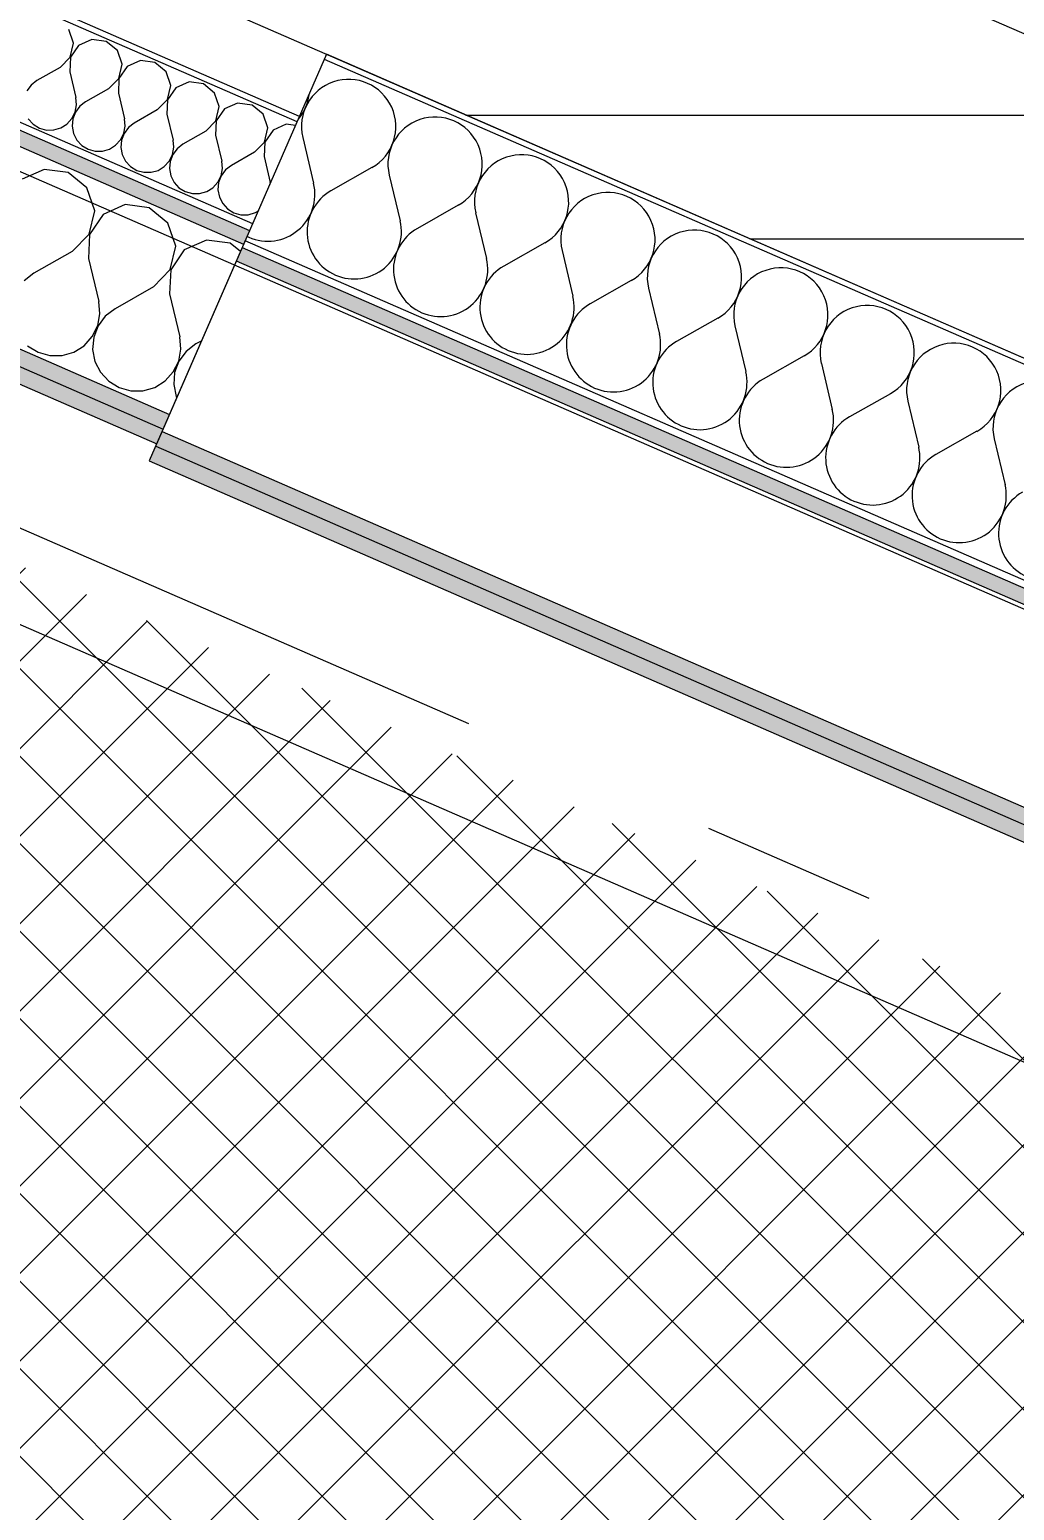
# Model space of a CAD drawing. Header units: millimetres. Extents: x -99530 to 1067232, y -97212 to 137997.
# Drawn here: x 55095 to 55890, y 872 to 2069 of the extents above; entities that cross this region are included whole.
import ezdxf
from ezdxf.enums import TextEntityAlignment as Align

# ---------------------------------------------------------------- set-up
doc = ezdxf.new("R2010")
doc.units = ezdxf.units.MM
doc.header["$MEASUREMENT"] = 0
doc.linetypes.add('Double Dashed', pattern=[1093.611073, 529.166651, -211.666656, 141.111112, -211.666656])
for name, color, linetype in [('A-15-MG_Structural_Grid', 7, 'Continuous'), ('New_A-05-M_Gross_Int_Siemens', 7, 'Continuous'), ('New_A-25-M_Wall_Ext', 7, 'Continuous'), ('New_A-95-D_Dim_Grid.Dim', 7, 'Continuous')]:
    doc.layers.add(name, color=color, linetype=linetype)
for name, color, linetype, lineweight, true_color in [('A-15-MG_Structural_Grid_Pen_No__163', 7, 'Continuous', 0, 0x750077), ('A-25-M_Wall_Int_Pen_No__102', 7, 'Continuous', 15, 0xcccccc), ('A-95-M-SFS_Edge_Pen_No__252', 7, 'Continuous', 13, 0xe8e8e8), ('New_A-05-M_Gross_Int_Siemens_Pen_No__74', 7, 'Continuous', 20, 0x606060), ('New_A-25-M_Wall_Ext_Pen_No__107', 7, 'Continuous', 15, 0xa6a6a6), ('New_A-25-M_Wall_Ext_Pen_No__147', 7, 'Continuous', 0, 0x606060)]:
    doc.layers.add(name, color=color, linetype=linetype, lineweight=lineweight, true_color=true_color)
for name, color, linetype, lineweight in [('New_A-20-M_Hard_Landscape-Phase 1_Pen_No__1', 7, 'Continuous', 13), ('New_A-25-M_Wall_Ext_Pen_No__1', 7, 'Continuous', 13), ('New_A-25-M_Wall_Ext_Pen_No__150', 7, 'Continuous', 0), ('New_A-95-D_Dim_Grid.Dim_Pen_No__4', 7, 'Continuous', 20), ('New_ArchiCAD Zone Stamps_Pen_No__9', 7, 'Continuous', 13)]:
    doc.layers.add(name, color=color, linetype=linetype, lineweight=lineweight)
doc.styles.add('GENERATED_STYLE_1', font='')
doc.styles.add('GENERATED_STYLE_3', font='')
doc.styles.add('GENERATED_STYLE_4', font='')
doc.styles.get('GENERATED_STYLE_1').set_extended_font_data('Arial', bold=True)
doc.styles.get('GENERATED_STYLE_3').set_extended_font_data('Arial')
doc.styles.get('GENERATED_STYLE_4').set_extended_font_data('Swis721 BT')
doc.dimstyles.new('GENERATED_STYLE__5', dxfattribs={"dimtxt": 300, "dimasz": 95, "dimexe": 0.18, "dimexo": 0, "dimgap": 0.09, "dimtad": 1, "dimdec": 0, "dimzin": 0, "dimdsep": 46, "dimtxsty": 'GENERATED_STYLE_4', "dimblk": 'ARROWHEAD_2', "dimblk1": 'ARROWHEAD_2', "dimblk2": 'ARROWHEAD_2', "dimcen": 0.09, "dimclrd": 7, "dimclre": 7, "dimclrt": 7, "dimadec": 0, "dimazin": 0, "dimtfac": 1, "dimtdec": 4, "dimtmove": 0, "dimatfit": 3, "dimfxl": 1, "dimtolj": 1, "dimtzin": 0, "dimarcsym": 0})
pattern_1 = [(0, (0, 0), (0, 173.2051), [0, -100]), (0, (50, 86.6), (0, 173.2051), [0, -100])]

# ---------------------------------------------------------------- blocks, each defined once
blk = doc.blocks.new('Workshop 2_INB 0210_17_1', base_point=(62408.5, -9082.5))
at = {"layer": 'New_A-05-M_Gross_Int_Siemens_Pen_No__74', "linetype": 'Continuous'}
blk.add_line((74280.3, -6780.9), (54090.4, 2022.8), dxfattribs=at)
at = {"layer": 'New_ArchiCAD Zone Stamps_Pen_No__9'}
for tag, height, style, p in [('ROOM_NAME', 250, 'GENERATED_STYLE_1', (61971.4, -7695.4)), ('zoneNameLine2', 250, 'GENERATED_STYLE_1', (61782.9, -8127.5)), ('ROOM_NUMBER', 200, 'GENERATED_STYLE_3', (61594.5, -8548.2)), ('measuredAreaCode', 200, 'GENERATED_STYLE_3', (61437.5, -8908.4)), ('DUMMY_649', 200, 'GENERATED_STYLE_3', (61744.9, -9042.4)), ('DUMMY_650', 200, 'GENERATED_STYLE_3', (62374.1, -9316.7)), ('DUMMY_651', 133.3, 'GENERATED_STYLE_3', (62653.4, -9423.3))]:
    blk.add_attdef(tag, text='', height=height, rotation=336.4404, dxfattribs=dict(at, style=style)).set_placement(p, align=Align.TOP_LEFT)
blk = doc.blocks.new('*X272')
at = {"layer": 'New_A-25-M_Wall_Ext_Pen_No__107', "linetype": 'Continuous'}
for p, q in [((55130.1, 2058.2), (55126.3, 2069.3)), ((55144.9, 2061.2), (55134.2, 2056.4)), ((55156.5, 2059.6), (55144.9, 2061.2)), ((55165.6, 2052.2), (55156.5, 2059.6)), ((55119.3, 2038.5), (55127.5, 2046.8)), ((55127.6, 2046.8), (55127.1, 2035.1)), ((55127.5, 2046.8), (55130.1, 2058.2)), ((55134.2, 2056.4), (55127.6, 2046.8)), ((55169.4, 2041.1), (55165.6, 2052.2)), ((55119.3, 2038.5), (55100.6, 2027.9)), ((55127.1, 2035.1), (55132, 2014.2)), ((55166.8, 2029.7), (55169.4, 2041.1)), ((55173.5, 2039.3), (55166.9, 2029.6)), ((55184.2, 2044.1), (55173.5, 2039.3)), ((55195.8, 2042.5), (55184.2, 2044.1)), ((55204.9, 2035.1), (55195.8, 2042.5)), ((55208.7, 2024), (55204.9, 2035.1)), ((55095.9, 2024.3), (55092.4, 2019.6)), ((55100.6, 2027.9), (55095.9, 2024.3)), ((55158.5, 2021.4), (55166.8, 2029.7)), ((55166.9, 2029.6), (55166.4, 2017.9)), ((55206, 2012.6), (55208.7, 2024)), ((55223.5, 2026.9), (55212.8, 2022.2)), ((55235.1, 2025.4), (55223.5, 2026.9)), ((55244.2, 2017.9), (55235.1, 2025.4)), ((55132.6, 2008.3), (55132, 2014.2)), ((55139.9, 2010.8), (55135.2, 2007.2)), ((55158.5, 2021.4), (55139.9, 2010.8)), ((55166.4, 2017.9), (55171.3, 1997.1)), ((55197.8, 2004.2), (55206, 2012.6)), ((55206.2, 2012.5), (55205.7, 2000.8)), ((55212.8, 2022.2), (55206.2, 2012.5)), ((55247.9, 2006.9), (55244.2, 2017.9)), ((55128.9, 1997.2), (55131.5, 2002.5)), ((55131.7, 2002.4), (55129.6, 1996.9)), ((55131.5, 2002.5), (55132.6, 2008.3)), ((55135.2, 2007.2), (55131.7, 2002.4)), ((55197.8, 2004.2), (55179.2, 1993.6)), ((55205.7, 2000.8), (55210.6, 1979.9)), ((55245.3, 1995.4), (55247.9, 2006.9)), ((55252.1, 2005), (55245.5, 1995.4)), ((55262.8, 2009.8), (55252.1, 2005)), ((55274.4, 2008.2), (55262.8, 2009.8)), ((55283.4, 2000.8), (55274.4, 2008.2)), ((55287.2, 1989.7), (55283.4, 2000.8)), ((55093.6, 1997.1), (55097.6, 1992.7)), ((55097.6, 1992.7), (55102.6, 1989.6)), ((55102.6, 1989.6), (55108.3, 1988)), ((55108.3, 1988), (55114.2, 1988.1)), ((55114.2, 1988.1), (55119.9, 1989.7)), ((55119.9, 1989.7), (55124.9, 1992.8)), ((55124.9, 1992.8), (55128.9, 1997.2)), ((55129.6, 1996.9), (55129.1, 1991)), ((55129.1, 1991), (55130.2, 1985.2)), ((55170.8, 1985.4), (55171.9, 1991.2)), ((55174.5, 1990), (55171, 1985.3)), ((55171.9, 1991.2), (55171.3, 1997.1)), ((55179.2, 1993.6), (55174.5, 1990)), ((55237.1, 1987.1), (55218.5, 1976.5)), ((55237.1, 1987.1), (55245.3, 1995.4)), ((55245.5, 1995.4), (55245, 1983.7)), ((55284.6, 1978.3), (55287.2, 1989.7)), ((55291.4, 1987.9), (55284.8, 1978.2)), ((55302.1, 1992.7), (55291.4, 1987.9)), ((55309.6, 1991.7), (55302.1, 1992.7)), ((55130.2, 1985.2), (55132.9, 1979.9)), ((55132.9, 1979.9), (55136.9, 1975.6)), ((55136.9, 1975.6), (55141.9, 1972.5)), ((55159.2, 1972.6), (55164.2, 1975.7)), ((55164.2, 1975.7), (55168.2, 1980.1)), ((55168.2, 1980.1), (55170.8, 1985.4)), ((55168.9, 1979.8), (55168.4, 1973.9)), ((55171, 1985.3), (55168.9, 1979.8)), ((55211.2, 1974.1), (55210.6, 1979.9)), ((55218.5, 1976.5), (55213.8, 1972.9)), ((55245, 1983.7), (55249.9, 1962.8)), ((55276.4, 1970), (55284.6, 1978.3)), ((55284.8, 1978.2), (55284.3, 1966.5)), ((55141.9, 1972.5), (55147.6, 1970.9)), ((55147.6, 1970.9), (55153.5, 1970.9)), ((55153.5, 1970.9), (55159.2, 1972.6)), ((55168.4, 1973.9), (55169.5, 1968.1)), ((55169.5, 1968.1), (55172.2, 1962.8)), ((55172.2, 1962.8), (55176.2, 1958.5)), ((55203.5, 1958.6), (55207.5, 1962.9)), ((55207.5, 1962.9), (55210.1, 1968.2)), ((55210.3, 1968.2), (55208.2, 1962.6)), ((55210.1, 1968.2), (55211.2, 1974.1)), ((55213.8, 1972.9), (55210.3, 1968.2)), ((55250.5, 1956.9), (55249.9, 1962.8)), ((55276.4, 1970), (55257.8, 1959.4)), ((55284.3, 1966.5), (55289.2, 1945.7)), ((55176.2, 1958.5), (55181.2, 1955.4)), ((55181.2, 1955.4), (55186.9, 1953.8)), ((55186.9, 1953.8), (55192.8, 1953.8)), ((55192.8, 1953.8), (55198.5, 1955.4)), ((55198.5, 1955.4), (55203.5, 1958.6)), ((55208.2, 1962.6), (55207.7, 1956.8)), ((55207.7, 1956.8), (55208.8, 1951)), ((55208.8, 1951), (55211.4, 1945.7)), ((55246.8, 1945.8), (55249.4, 1951.1)), ((55249.5, 1951), (55247.4, 1945.5)), ((55249.4, 1951.1), (55250.5, 1956.9)), ((55253.1, 1955.8), (55249.5, 1951)), ((55257.8, 1959.4), (55253.1, 1955.8)), ((55211.4, 1945.7), (55215.4, 1941.3)), ((55215.4, 1941.3), (55220.5, 1938.2)), ((55237.8, 1938.3), (55242.8, 1941.4)), ((55242.8, 1941.4), (55246.8, 1945.8)), ((55247.4, 1945.5), (55246.9, 1939.6)), ((55246.9, 1939.6), (55248.1, 1933.8)), ((55289.3, 1944.9), (55289.2, 1945.7)), ((55220.5, 1938.2), (55226.2, 1936.6)), ((55226.2, 1936.6), (55232.1, 1936.7)), ((55232.1, 1936.7), (55237.8, 1938.3)), ((55248.1, 1933.8), (55250.7, 1928.5)), ((55250.7, 1928.5), (55254.7, 1924.2)), ((55254.7, 1924.2), (55259.8, 1921.1)), ((55259.8, 1921.1), (55265.5, 1919.5)), ((55265.5, 1919.5), (55271.4, 1919.5)), ((55271.4, 1919.5), (55277.1, 1921.2)), ((55277.1, 1921.2), (55279.6, 1922.8))]:
    blk.add_line(p, q, dxfattribs=at)
blk = doc.blocks.new('*X273')
at = {"layer": 'New_A-25-M_Wall_Ext_Pen_No__150', "linetype": 'Continuous'}
for p, q in [((55106.5, 1956.2), (55088.7, 1948.3)), ((55125.9, 1953.6), (55106.5, 1956.2)), ((55141, 1941.2), (55125.9, 1953.6)), ((55147.3, 1922.8), (55141, 1941.2)), ((55172, 1927.7), (55154.2, 1919.7)), ((55191.4, 1925.1), (55172, 1927.7)), ((55142.9, 1903.7), (55147.3, 1922.8)), ((55154.2, 1919.7), (55143.2, 1903.6)), ((55206.4, 1912.7), (55191.4, 1925.1)), ((55129.2, 1889.8), (55142.9, 1903.7)), ((55143.2, 1903.6), (55142.3, 1884.1)), ((55212.8, 1894.2), (55206.4, 1912.7)), ((55208.4, 1875.2), (55212.8, 1894.2)), ((55219.7, 1891.2), (55208.7, 1875.1)), ((55237.5, 1899.1), (55219.7, 1891.2)), ((55256.8, 1896.5), (55237.5, 1899.1)), ((55265.2, 1889.7), (55256.8, 1896.5)), ((55129.2, 1889.8), (55098.2, 1872.2)), ((55142.3, 1884.1), (55150.6, 1849.4)), ((55098.2, 1872.2), (55090.4, 1866.2)), ((55194.7, 1861.3), (55208.4, 1875.2)), ((55208.7, 1875.1), (55207.8, 1855.6)), ((55194.7, 1861.3), (55163.7, 1843.6)), ((55207.8, 1855.6), (55216, 1820.8)), ((55151.5, 1839.5), (55150.6, 1849.4)), ((55163.7, 1843.6), (55155.8, 1837.6)), ((55149.7, 1829.9), (55151.5, 1839.5)), ((55155.8, 1837.6), (55150, 1829.7)), ((55138.7, 1813.7), (55145.3, 1821)), ((55145.3, 1821), (55149.7, 1829.9)), ((55146.5, 1820.5), (55145.6, 1810.7)), ((55150, 1829.7), (55146.5, 1820.5)), ((55217, 1811), (55216, 1820.8)), ((55093.1, 1813.5), (55101.5, 1808.4)), ((55101.5, 1808.4), (55111, 1805.7)), ((55120.9, 1805.8), (55130.3, 1808.5)), ((55130.3, 1808.5), (55138.7, 1813.7)), ((55145.6, 1810.7), (55147.5, 1801)), ((55215.2, 1801.3), (55217, 1811)), ((55221.3, 1809.1), (55215.4, 1801.2)), ((55229.1, 1815.1), (55221.3, 1809.1)), ((55233.8, 1817.7), (55229.1, 1815.1)), ((55111, 1805.7), (55120.9, 1805.8)), ((55147.5, 1801), (55151.9, 1792.2)), ((55210.8, 1792.5), (55215.2, 1801.3)), ((55215.4, 1801.2), (55211.9, 1792)), ((55151.9, 1792.2), (55158.6, 1785)), ((55158.6, 1785), (55167, 1779.8)), ((55195.8, 1780), (55204.2, 1785.2)), ((55204.2, 1785.2), (55210.8, 1792.5)), ((55211.9, 1792), (55211.1, 1782.2)), ((55167, 1779.8), (55176.5, 1777.2)), ((55176.5, 1777.2), (55186.3, 1777.2)), ((55186.3, 1777.2), (55195.8, 1780)), ((55211.1, 1782.2), (55213, 1772.5)), ((55213, 1772.5), (55213.5, 1771.3))]:
    blk.add_line(p, q, dxfattribs=at)
blk = doc.blocks.new('Wall_42_1', base_point=(55197.4, 1734.3))
at = {"layer": 'New_A-25-M_Wall_Ext', "linetype": 'Continuous', "lineweight": 0, "true_color": 0x000000}
h = blk.add_hatch(dxfattribs=at)
h.set_pattern_fill('Plaster_0001', color=178, style=0, pattern_type=2)
h.set_pattern_definition(pattern_1)
h.paths.add_polyline_path([(55312.7, 1998.8), (54277.2, 2450.3), (54275.4, 2446.2), (55310.9, 1994.6)])
at = {"layer": 'New_A-25-M_Wall_Ext_Pen_No__107', "linetype": 'Continuous'}
for points in [[(54167, 2197.8), (55202.6, 1746.2), (55207.8, 1758.2), (54172.2, 2209.7)], [(54161.8, 2185.9), (55197.4, 1734.3), (55202.6, 1746.2), (54167, 2197.8)]]:
    blk.add_hatch(color=256, dxfattribs=at).paths.add_polyline_path(points)
at = {"layer": 'New_A-25-M_Wall_Ext_Pen_No__147', "linetype": 'Continuous'}
blk.add_hatch(color=256, dxfattribs=at).paths.add_polyline_path([(55272.6, 1906.6), (54237, 2358.2), (54232.2, 2347.2), (55267.8, 1895.6)])
at = {"layer": 'New_A-25-M_Wall_Ext_Pen_No__1', "linetype": 'Continuous'}
for p, q in [((55310.9, 1994.6), (54275.4, 2446.2)), ((55272.6, 1906.6), (54237, 2358.2)), ((55275, 1912.1), (54239.4, 2363.7)), ((55267.8, 1895.6), (54232.2, 2347.2)), ((54172.2, 2209.7), (55207.8, 1758.2)), ((54167, 2197.8), (55202.6, 1746.2))]:
    blk.add_line(p, q, dxfattribs=at)
at = {"layer": 'New_A-25-M_Wall_Ext_Pen_No__1', "linetype": 'Continuous', "flags": 128}
for points in [[(55312.7, 1998.8), (54277.2, 2450.3)], [(54161.8, 2185.9), (55197.4, 1734.3)], [(55197.4, 1734.3), (55312.7, 1998.8)]]:
    blk.add_lwpolyline(points, dxfattribs=at)
at = {"layer": 'New_A-25-M_Wall_Ext', "color": 250, "lineweight": 50, "true_color": 0x2a2a2a}
for name in ['*X272', '*X273']:
    blk.add_blockref(name, (0, 0), dxfattribs=at)
blk = doc.blocks.new('*X278')
at = {"layer": 'New_A-25-M_Wall_Ext_Pen_No__107', "linetype": 'Continuous'}
for p, q in [((55315.4, 1982), (55324.2, 1945)), ((55371.3, 1957.7), (55338.2, 1938.9)), ((55385.3, 1951.6), (55394, 1914.5)), ((55441.1, 1927.2), (55408, 1908.4)), ((55455.1, 1921.1), (55463.9, 1884.1)), ((55511, 1896.8), (55477.8, 1878)), ((55524.9, 1890.7), (55533.7, 1853.6)), ((55580.8, 1866.3), (55547.7, 1847.5)), ((55594.8, 1860.2), (55603.6, 1823.1)), ((55650.7, 1835.9), (55617.5, 1817.1)), ((55664.6, 1829.8), (55673.4, 1792.7)), ((55720.5, 1805.4), (55687.4, 1786.6)), ((55734.5, 1799.3), (55743.2, 1762.2)), ((55790.3, 1774.9), (55757.2, 1756.1)), ((55804.3, 1768.9), (55813.1, 1731.8)), ((55860.2, 1744.5), (55827, 1725.7)), ((55874.1, 1738.4), (55882.9, 1701.3))]:
    blk.add_line(p, q, dxfattribs=at)
for centre, start, end in [((55352.5, 1990.8), 299.5705, 193.3103), ((55282.7, 2021.3), 320.0686, 352.8123), ((55422.3, 1960.4), 299.5705, 193.3103), ((55492.2, 1929.9), 299.5705, 193.3103), ((55287.1, 1936.2), 246.4404, 13.3103), ((55357, 1905.7), 119.5705, 246.4404), ((55562, 1899.4), 299.5705, 193.3103), ((55357, 1905.7), 246.4404, 13.3103), ((55426.8, 1875.3), 119.5705, 246.4404), ((55631.9, 1869), 299.5705, 193.3103), ((55287.1, 1936.2), 244.1167, 246.4404), ((55426.8, 1875.3), 246.4404, 13.3103), ((55496.6, 1844.8), 119.5705, 246.4404), ((55701.7, 1838.5), 299.5705, 193.3103), ((55496.6, 1844.8), 246.4404, 13.3103), ((55566.5, 1814.4), 119.5705, 246.4404), ((55771.5, 1808.1), 299.5705, 193.3103), ((55566.5, 1814.4), 246.4404, 13.3103), ((55636.3, 1783.9), 119.5705, 246.4404), ((55841.4, 1777.6), 299.5705, 193.3103), ((55636.3, 1783.9), 246.4404, 13.3103), ((55706.2, 1753.5), 119.5705, 246.4404), ((55911.2, 1747.2), 299.5705, 193.3103), ((55706.2, 1753.5), 246.4404, 13.3103), ((55776, 1723), 119.5705, 246.4404), ((55776, 1723), 246.4404, 13.3103), ((55845.8, 1692.6), 119.5705, 246.4404), ((55845.8, 1692.6), 246.4404, 13.3103), ((55915.7, 1662.1), 119.5705, 246.4404)]:
    blk.add_arc(centre, 38.1, start, end, dxfattribs=at)
blk = doc.blocks.new('Wall_44_1', base_point=(55334.7, 2049.2))
at = {"layer": 'New_A-25-M_Wall_Ext', "linetype": 'Continuous', "lineweight": 0, "true_color": 0x000000}
h = blk.add_hatch(dxfattribs=at)
h.set_pattern_fill('Plaster_0001', color=178, style=0, pattern_type=2)
h.set_pattern_definition(pattern_1)
h.paths.add_polyline_path([(55332.9, 2045.1), (62472, -1067.9), (62473.8, -1063.8), (55334.7, 2049.2)])
at = {"layer": 'New_A-25-M_Wall_Ext_Pen_No__107', "linetype": 'Continuous'}
for points in [[(55201.8, 1744.4), (55196.6, 1732.5), (62335.7, -1380.5), (62340.9, -1368.6)], [(55191.4, 1720.6), (62330.5, -1392.4), (62335.7, -1380.5), (55196.6, 1732.5)]]:
    blk.add_hatch(color=256, dxfattribs=at).paths.add_polyline_path(points)
at = {"layer": 'New_A-25-M_Wall_Ext_Pen_No__147', "linetype": 'Continuous'}
blk.add_hatch(color=256, dxfattribs=at).paths.add_polyline_path([(55266.6, 1892.9), (55261.8, 1881.9), (62400.8, -1231.1), (62405.6, -1220.1)])
at = {"layer": 'New_A-25-M_Wall_Ext_Pen_No__1', "linetype": 'Continuous'}
for p, q in [((62472, -1067.9), (55332.9, 2045.1)), ((62405.6, -1220.1), (55266.6, 1892.9)), ((62408, -1214.6), (55269, 1898.4)), ((62400.8, -1231.1), (55261.8, 1881.9)), ((55201.8, 1744.4), (62340.9, -1368.6)), ((55196.6, 1732.5), (62335.7, -1380.5))]:
    blk.add_line(p, q, dxfattribs=at)
at = {"layer": 'New_A-25-M_Wall_Ext_Pen_No__1', "linetype": 'Continuous', "flags": 128}
for points in [[(55334.7, 2049.2), (55191.4, 1720.6)], [(62473.8, -1063.8), (55334.7, 2049.2)], [(55191.4, 1720.6), (62330.5, -1392.4)]]:
    blk.add_lwpolyline(points, dxfattribs=at)
at = {"layer": 'New_A-25-M_Wall_Ext', "color": 250, "lineweight": 50, "true_color": 0x2a2a2a}
blk.add_blockref('*X278', (0, 0), dxfattribs=at)
blk = doc.blocks.new('Standard grid marker_2')
at = {"layer": 'A-15-MG_Structural_Grid_Pen_No__163', "linetype": 'Double Dashed'}
blk.add_line((1909.1, 0), (86140.3, 0), dxfattribs=at)
at = {"layer": 'A-15-MG_Structural_Grid_Pen_No__163', "style": 'GENERATED_STYLE_4'}
for tag, p in [('AC_MarkerText_1_0', (-500, 952.5)), ('AC_MarkerText_1_1', (88549.4, 952.5))]:
    blk.add_attdef(tag, text='', height=350, rotation=360, dxfattribs=at).set_placement(p, align=Align.MIDDLE_CENTER)
blk = doc.blocks.new('*D459')
at = {"layer": 'New_A-95-D_Dim_Grid.Dim_Pen_No__4', "linetype": 'Continuous'}
for p, q in [((54402.8, 3851.8), (54477.7, 4023.6)), ((54498.3, 3980.6), (54382.2, 3894.8)), ((54384.2, 3962.1), (54440.2, 3937.7)), ((54440.2, 3937.7), (62690.1, 340.4)), ((62748.1, 383.2), (62632, 297.5))]:
    blk.add_line(p, q, dxfattribs=at)
at = {"layer": 'New_A-95-D_Dim_Grid.Dim_Pen_No__4', "insert": (58103.4, 2405.8), "char_height": 300, "attachment_point": 7, "rotation": 336.4404, "style": 'GENERATED_STYLE_4'}
blk.add_mtext('\\A1;{\\fSwis721 BT|b0|i0|c0|p34;9,000}', dxfattribs=at)
blk = doc.blocks.new('ARROWHEAD_2')
at = {"color": 0, "linetype": 'Continuous', "lineweight": 0}
for p, q in [((-0.378, -0.655), (0.378, 0.655)), ((0, 0), (-1, 0))]:
    blk.add_line(p, q, dxfattribs=at)
blk = doc.blocks.new('*D460')
at = {"layer": 'New_A-95-D_Dim_Grid.Dim_Pen_No__4', "linetype": 'Continuous'}
for p, q in [((54440.2, 3937.7), (62690.1, 340.4)), ((62652.6, 254.4), (62727.5, 426.3)), ((62748.1, 383.2), (62632, 297.5)), ((62690.1, 340.4), (70023.2, -2857.3)), ((69985.7, -2943.2), (70060.7, -2771.3)), ((70081.3, -2814.4), (69965.2, -2900.1))]:
    blk.add_line(p, q, dxfattribs=at)
at = {"layer": 'New_A-95-D_Dim_Grid.Dim_Pen_No__4', "insert": (65894.9, -991.6), "char_height": 300, "attachment_point": 7, "rotation": 336.4404, "style": 'GENERATED_STYLE_4'}
blk.add_mtext('\\A1;{\\fSwis721 BT|b0|i0|c0|p34;8,000}', dxfattribs=at)

msp = doc.modelspace()

# ---------------------------------------------------------------- hatches: boundary and pattern name
at = {"layer": 'A-25-M_Wall_Int_Pen_No__102', "linetype": 'Continuous'}
h = msp.add_hatch(dxfattribs=at)
h.set_pattern_fill('Grid_5x5_Diagonal_0001', color=256, style=0, pattern_type=2)
h.set_pattern_definition([(45, (0, 0), (-35.35534, 35.35534), []), (135, (0, 0), (35.35534, 35.35534), [])])
h.paths.add_polyline_path([(44768.3, -19356.4), (49530.7, -8434.9), (28562.4, 708.3), (33140, 11206.2), (74273.5, -6730.2), (64933.5, -28149.5)])
at = {"layer": 'New_A-20-M_Hard_Landscape-Phase 1_Pen_No__1', "linetype": 'Continuous'}
h = msp.add_hatch(dxfattribs=at)
h.set_pattern_fill('Roof_Tile_0001', color=256, style=0, pattern_type=2)
h.set_pattern_definition([(0, (0, 0), (0, 100), [])])
h.paths.add_polyline_path([(74807.2, -6441.8), (54299.1, 2500.7), (54395.3, 2721.3), (74903.4, -6221.3)])

# ---------------------------------------------------------------- linework, layer by layer
at = {"layer": 'A-95-M-SFS_Edge_Pen_No__252', "linetype": 'Continuous', "flags": 128}
msp.add_lwpolyline([(44708.7, -19493.2), (65035.3, -28356.6), (74551.4, -6533.2), (54224.8, 2330.2)], dxfattribs=at)
at = {"layer": 'New_A-20-M_Hard_Landscape-Phase 1_Pen_No__1', "linetype": 'Continuous', "flags": 128}
msp.add_lwpolyline([(74807.2, -6441.8), (54299.1, 2500.7), (54395.3, 2721.3), (74903.4, -6221.3)], close=True, dxfattribs=at)

# ---------------------------------------------------------------- block references
at = {"layer": 'A-15-MG_Structural_Grid', "color": 8, "linetype": 'Continuous', "lineweight": 15, "zscale": 1000, "rotation": 336.440411583993}
msp.add_blockref('Standard grid marker_2', (8103.9, 22153.2), dxfattribs=at)
at = {"layer": 'New_A-05-M_Gross_Int_Siemens', "linetype": 'Continuous'}
msp.add_blockref('Workshop 2_INB 0210_17_1', (62408.5, -9082.5), dxfattribs=at)
at = {"layer": 'New_A-25-M_Wall_Ext', "color": 250, "lineweight": 50, "true_color": 0x2a2a2a}
for name, p in [('Wall_42_1', (55197.4, 1734.3)), ('Wall_44_1', (55334.7, 2049.2))]:
    msp.add_blockref(name, p, dxfattribs=at)

# ---------------------------------------------------------------- dimensions: what is measured, and where the dimension line sits
at = {"layer": 'New_A-95-D_Dim_Grid.Dim', "linetype": 'Continuous'}
for base, p1, p2, picture, middle in [((62690.1, 340.4), (54359.3, 3752), (62523.5, -41.6), '*D459', (58649, 2331.6)), ((70023.2, -2857.3), (62523.5, -41.6), (69922.3, -3088.8), '*D460', (66440.5, -1065.9))]:
    dim = msp.add_linear_dim(base=base, p1=p1, p2=p2, angle=336.4404, dimstyle='GENERATED_STYLE__5', dxfattribs=at)
    dim.commit()
    dim.dimension.update_dxf_attribs({"geometry": picture, "text_midpoint": middle, "dimtype": 160, "text_rotation": 336.4404})

doc.saveas('drawing.dxf')
